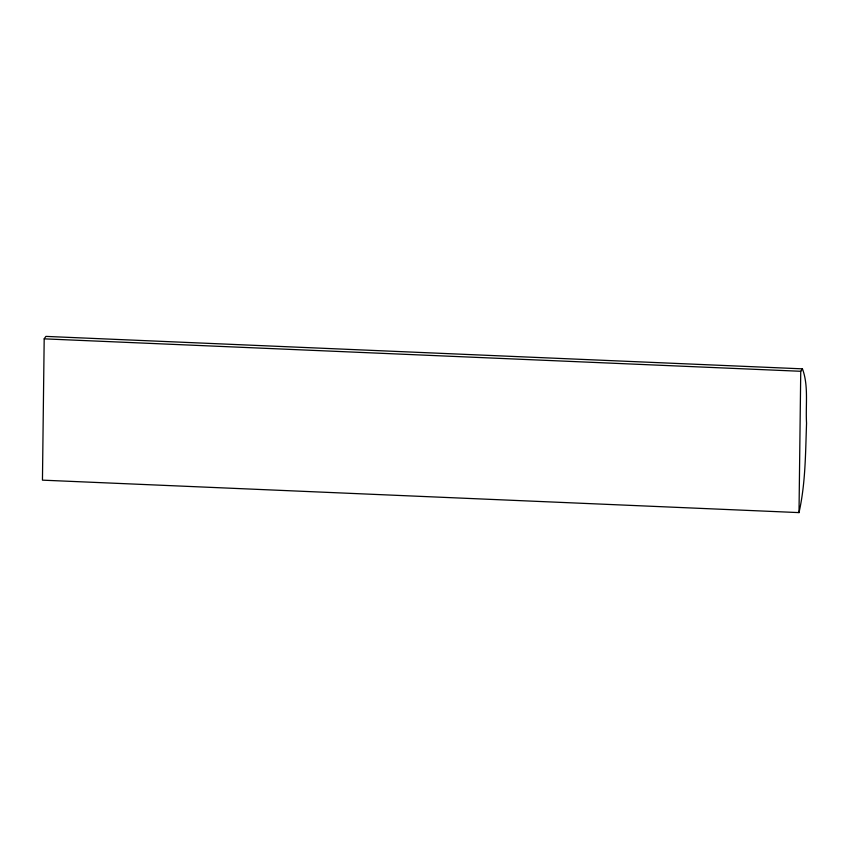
<?xml version="1.0" encoding="UTF-8"?>
<svg xmlns="http://www.w3.org/2000/svg" width="849" height="849" viewBox="0 0 849 849"><rect width="100%" height="100%" fill="white"/><g stroke="black" fill="none" stroke-linecap="round" stroke-linejoin="round"><path stroke-width="1.27" d="M44.19 338.847L42.45 480.152L799.005 512.605C805.595 483.346 805.478 453.037 806.55 423.205C805.457 405.302 808.779 385.828 802.443 368.848L45.888 336.395L44.19 338.847L800.745 371.289L802.443 368.848M799.005 512.605L800.745 371.289"/></g></svg>
